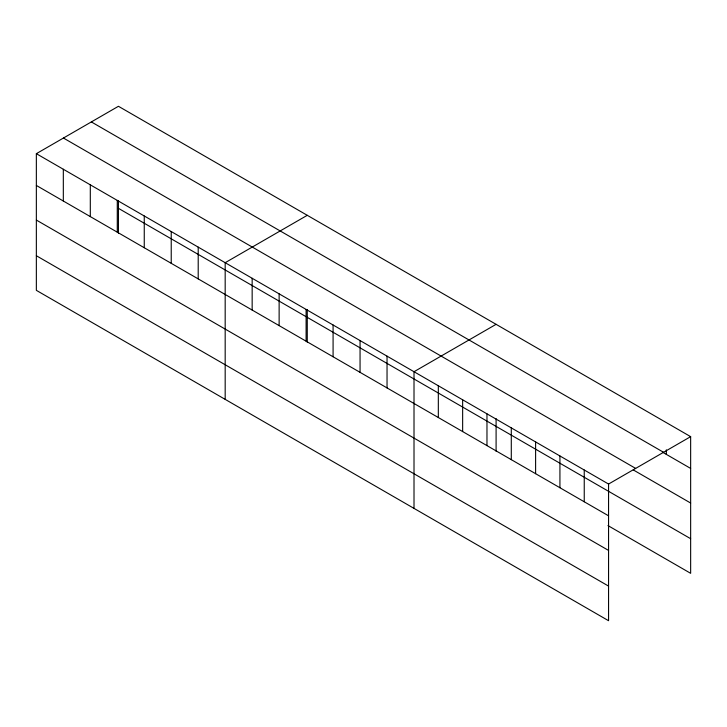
<?xml version="1.0" encoding="UTF-8"?>
<svg xmlns="http://www.w3.org/2000/svg" width="727" height="727" viewBox="0 0 727 727"><rect width="100%" height="100%" fill="white"/><g stroke="black" fill="none" stroke-linecap="round" stroke-linejoin="round"><path stroke-width="1.09" d="M36.35 153.679L608.563 484.046L608.563 620.713L36.35 290.346L36.35 153.679L118.437 106.287L690.65 436.654L690.65 573.321L607.963 525.585M307.267 215.31L225.179 262.701L225.179 399.368M496.096 324.324L414.008 371.724L414.008 508.391M608.563 484.046L690.65 436.654M91.348 121.927L663.56 452.294M662.442 452.13L690.65 468.424M63.44 138.039L635.652 468.406M633.253 469.906L690.65 503.039M118.437 208.34L690.65 538.707M36.35 185.449L608.563 515.816M36.35 220.063L608.563 550.43M36.35 255.731L608.563 586.098M666.332 449.84L666.332 454.384M584.244 470.006L584.244 501.775M559.926 455.965L559.926 487.735M535.608 441.925L535.608 473.695M511.29 427.885L511.29 459.655M496.096 418.579L496.096 451.258M486.972 413.845L486.972 445.615M462.645 399.805L462.645 431.574M438.326 385.764L438.326 417.534M387.037 356.148L387.037 387.918M360.056 340.572L360.056 372.342M333.084 324.996L333.084 356.766M307.267 309.557L307.267 342.244M306.103 309.42L306.103 341.19M279.132 293.853L279.132 325.623M252.16 278.277L252.16 310.047M198.207 247.125L198.207 278.895M171.227 231.549L171.227 263.319M144.255 215.974L144.255 247.743M118.437 200.534L118.437 233.222M117.274 200.407L117.274 232.177M90.302 184.831L90.302 216.601M63.322 169.255L63.322 201.025"/></g></svg>
